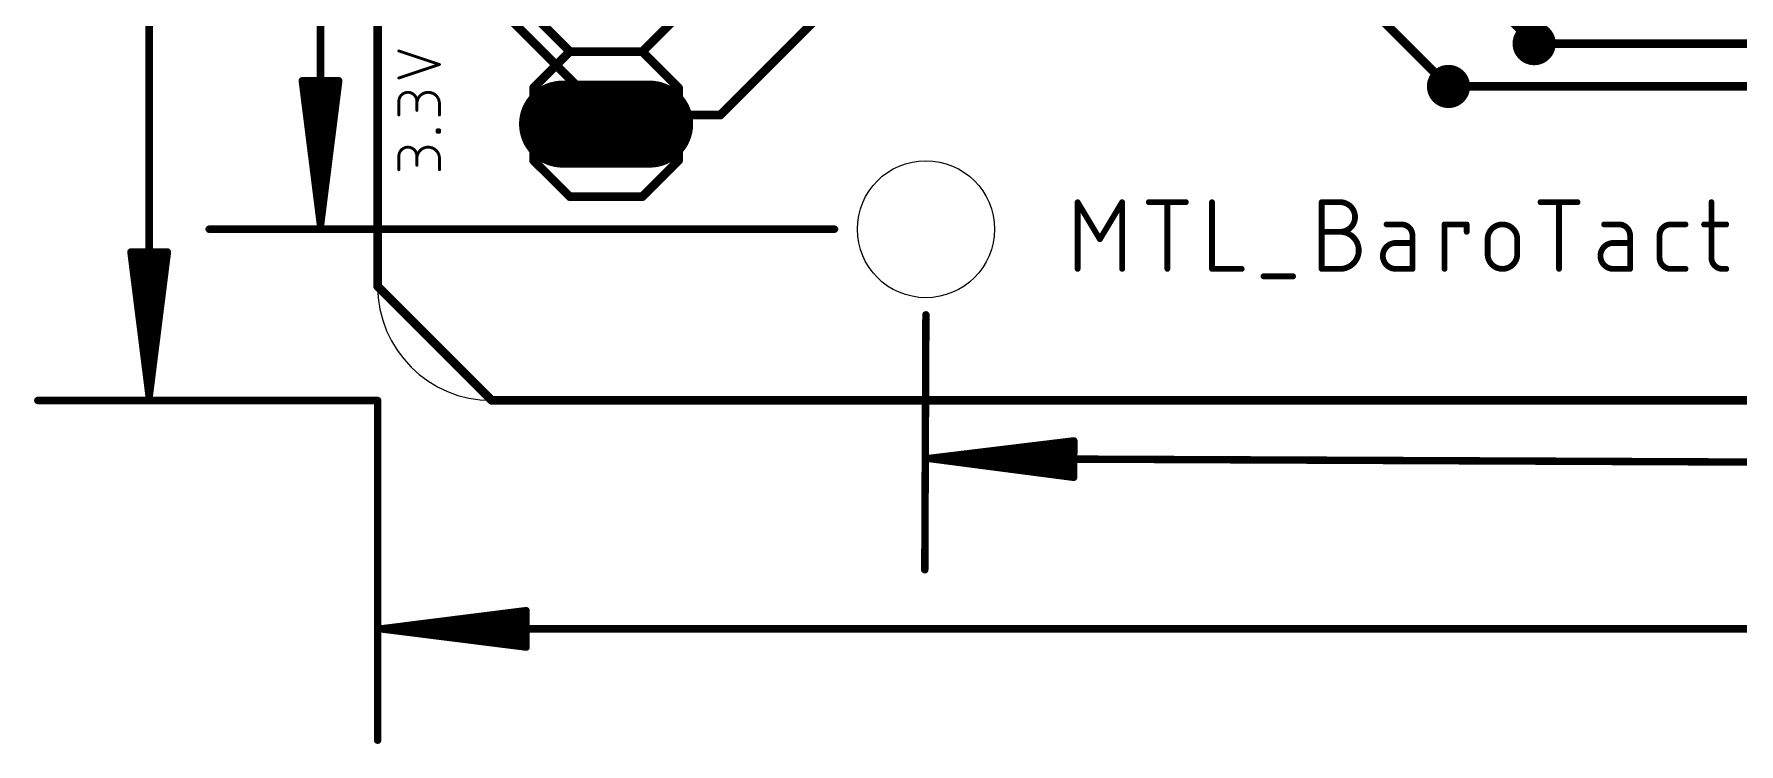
# Model space of a CAD drawing. Extents: x -6 to 135, y -6 to 36.
# Drawn here: x -6.02 to 23.84, y -6.02 to 6.42 of the extents above; entities that cross this region are included whole.
import ezdxf

# ---------------------------------------------------------------- set-up
doc = ezdxf.new("R2010")
doc.units = 0
for name, color, linetype in [('1', 12, 'CONTINUOUS'), ('16', 132, 'CONTINUOUS'), ('17', 110, 'CONTINUOUS'), ('18', 110, 'CONTINUOUS'), ('20', 31, 'CONTINUOUS'), ('21', 253, 'CONTINUOUS'), ('25', 253, 'CONTINUOUS'), ('47', 253, 'CONTINUOUS'), ('51', 253, 'CONTINUOUS')]:
    doc.layers.add(name, color=color, linetype=linetype)

# ---------------------------------------------------------------- blocks, each defined once
blk = doc.blocks.new('RECT')
blk.add_solid([(-0.5, -0.5), (0.5, -0.5), (-0.5, 0.5), (0.5, 0.5)])
blk = doc.blocks.new('LONGP100')
at = {"const_width": 1}
blk.add_lwpolyline([(-0.5, 0), (0.5, 0)], dxfattribs=at)
at = {"const_width": 0.5}
for points in [[(-0.5, 0.25, 1), (-0.5, -0.25)], [(0.5, -0.25, 1), (0.5, 0.25)]]:
    blk.add_lwpolyline(points, format="xyb", dxfattribs=at)
blk = doc.blocks.new('ROUNDV')
at = {"const_width": 0.5}
blk.add_lwpolyline([(0, -0.25, 1), (0, 0.25, 1), (0, -0.25)], format="xyb", dxfattribs=at)

msp = doc.modelspace()

# ---------------------------------------------------------------- linework, layer by layer
at = {"layer": '1', "const_width": 0.1524}
for points in [[(0, 28), (0, 2)], [(13.25, 13.25), (20.25, 6.25)], [(12.5, 11.75), (18.75, 5.5)], [(6, 5), (7.875, 6.875)], [(4, 5), (6, 5)], [(4, 5), (4, 4.84)], [(0, 2), (2, 0)], [(2, 0), (28, 0)]]:
    msp.add_lwpolyline(points, dxfattribs=at)
at = {"layer": '1', "const_width": 0.0762}
for points in [[(20.2231, 6.2231, 1), (20.2769, 6.2769)], [(18.7231, 5.4731, 1), (18.7769, 5.5269)], [(4, 5.0381, 1), (4, 4.9619)], [(4.0381, 5, 1), (3.9619, 5)], [(6, 4.9619, 1), (6, 5.0381)], [(3.9619, 4.84, 1), (4.0381, 4.84)], [(5.9731, 5.0269, 1), (6.0269, 4.9731)], [(-0.0381, 2, 1), (0.0381, 2)], [(0.0269, 2.0269, 1), (-0.0269, 1.9731)], [(2, 0.0381, 1), (2, -0.0381)], [(1.9731, -0.0269, 1), (2.0269, 0.0269)]]:
    msp.add_lwpolyline(points, format="xyb", dxfattribs=at)
at = {"layer": '16', "const_width": 0.1524}
for points in [[(0, 28), (0, 2)], [(2, 7), (4, 5)], [(20.25, 6.25), (98.4452, 6.25)], [(18.75, 5.5), (104, 5.5)], [(4, 5), (4, 4.84)], [(0, 2), (2, 0)], [(2, 0), (28, 0)]]:
    msp.add_lwpolyline(points, dxfattribs=at)
at = {"layer": '16', "const_width": 0.0762}
for points in [[(20.25, 6.2881, 1), (20.25, 6.2119)], [(18.75, 5.5381, 1), (18.75, 5.4619)], [(4.0381, 5, 1), (3.9619, 5)], [(3.9619, 4.84, 1), (4.0381, 4.84)], [(3.9731, 4.9731, 1), (4.0269, 5.0269)], [(-0.0381, 2, 1), (0.0381, 2)], [(0.0269, 2.0269, 1), (-0.0269, 1.9731)], [(2, 0.0381, 1), (2, -0.0381)], [(1.9731, -0.0269, 1), (2.0269, 0.0269)]]:
    msp.add_lwpolyline(points, format="xyb", dxfattribs=at)
at = {"layer": '20'}
for p, q in [((0, 28), (0, 2)), ((28, 0), (2, 0))]:
    msp.add_line(p, q, dxfattribs=at)
msp.add_circle((9.6, 3), 1.2, dxfattribs=at)
msp.add_arc((2, 2), 2, 180, 270, dxfattribs=at)
at = {"layer": '21', "const_width": 0.1524}
for points in [[(3.365, 6.11), (2.73, 6.745)], [(5.27, 6.745), (4.635, 6.11)], [(2.73, 5.475), (3.365, 6.11)], [(3.365, 6.11), (4.635, 6.11)], [(4.635, 6.11), (5.27, 5.475)], [(2.73, 4.205), (2.73, 5.475)], [(5.27, 5.475), (5.27, 4.205)], [(2.73, 4.205), (3.365, 3.57)], [(4.635, 3.57), (5.27, 4.205)], [(3.365, 3.57), (4.635, 3.57)]]:
    msp.add_lwpolyline(points, dxfattribs=at)
at = {"layer": '21', "const_width": 0.0762}
for points in [[(3.365, 6.1481, 1), (3.365, 6.0719)], [(3.3919, 6.0831, 1), (3.3381, 6.1369)], [(3.3381, 6.0831, 1), (3.3919, 6.1369)], [(4.6619, 6.1369, 1), (4.6081, 6.0831)], [(4.6081, 6.1369, 1), (4.6619, 6.0831)], [(4.635, 6.0719, 1), (4.635, 6.1481)], [(2.7681, 5.475, 1), (2.6919, 5.475)], [(2.7031, 5.5019, 1), (2.7569, 5.4481)], [(5.3081, 5.475, 1), (5.2319, 5.475)], [(5.2431, 5.4481, 1), (5.2969, 5.5019)], [(2.6919, 4.205, 1), (2.7681, 4.205)], [(2.7569, 4.2319, 1), (2.7031, 4.1781)], [(5.2319, 4.205, 1), (5.3081, 4.205)], [(5.2969, 4.1781, 1), (5.2431, 4.2319)], [(3.365, 3.6081, 1), (3.365, 3.5319)], [(3.3381, 3.5431, 1), (3.3919, 3.5969)], [(4.6081, 3.5969, 1), (4.6619, 3.5431)], [(4.635, 3.5319, 1), (4.635, 3.6081)]]:
    msp.add_lwpolyline(points, format="xyb", dxfattribs=at)
at = {"layer": '25'}
for points, const_width in [([(1.0826, 5.8849), (0.3714, 6.1219)], 0.0508), ([(0.3714, 5.6478), (1.0826, 5.8849)], 0.0508), ([(0.3714, 5.0015), (0.3714, 5.2386)], 0.0508), ([(0.6875, 5.2386), (0.6875, 5.0805)], 0.0508), ([(1.0826, 5.0015), (1.0826, 5.1991)], 0.0508), ([(1.0431, 4.6993), (1.0431, 4.7388)], 0.0508), ([(1.0431, 4.7388), (1.0826, 4.7388)], 0.0508), ([(1.0826, 4.6993), (1.0431, 4.6993)], 0.0508), ([(1.0826, 4.7388), (1.0826, 4.6993)], 0.0508), ([(0.3714, 4.0414), (0.3714, 4.2785)], 0.0508), ([(0.6875, 4.2785), (0.6875, 4.1204)], 0.0508), ([(1.0826, 4.0414), (1.0826, 4.239)], 0.0508), ([(12.2568, 2.3048), (12.2568, 3.4732)], 0.1016), ([(12.2568, 3.4732), (12.6463, 2.8241)], 0.1016), ([(12.6463, 2.8241), (13.0357, 3.4732)], 0.1016), ([(13.0357, 3.4732), (13.0357, 2.3048)], 0.1016), ([(13.5028, 3.4732), (14.1519, 3.4732)], 0.1016), ([(13.8274, 2.3048), (13.8274, 3.4732)], 0.1016), ([(14.61, 3.4732), (14.61, 2.3048)], 0.1016), ([(16.5296, 2.3048), (16.5296, 3.4732)], 0.1016), ([(16.5296, 3.4732), (16.8542, 3.4732)], 0.1016), ([(20.3608, 3.4732), (21.0099, 3.4732)], 0.1016), ([(20.6854, 2.3048), (20.6854, 3.4732)], 0.1016), ([(23.3544, 3.4732), (23.3544, 2.4995)], 0.1016), ([(16.5296, 2.9539), (16.8542, 2.9539)], 0.1016), ([(17.925, 3.0837), (17.6653, 3.0837)], 0.1016), ([(18.6798, 2.3048), (18.6798, 3.0837)], 0.1016), ([(18.6798, 3.0837), (19.0692, 3.0837)], 0.1016), ([(19.0692, 3.0837), (19.0692, 2.9539)], 0.1016), ([(21.735, 3.0837), (21.4753, 3.0837)], 0.1016), ([(22.6411, 3.0837), (22.9007, 3.0837)], 0.1016), ([(23.2246, 3.0837), (23.614, 3.0837)], 0.1016), ([(18.1197, 2.7592), (17.8276, 2.7592)], 0.1016), ([(18.1197, 2.3048), (18.1197, 2.889)], 0.1016), ([(19.4351, 2.5644), (19.4351, 2.8241)], 0.1016), ([(19.9544, 2.8241), (19.9544, 2.5644)], 0.1016), ([(21.9297, 2.7592), (21.6376, 2.7592)], 0.1016), ([(21.9297, 2.3048), (21.9297, 2.889)], 0.1016), ([(22.4463, 2.4995), (22.4463, 2.889)], 0.1016), ([(14.61, 2.3048), (15.1293, 2.3048)], 0.1016), ([(15.5108, 2.175), (16.0301, 2.175)], 0.1016), ([(16.8542, 2.3048), (16.5296, 2.3048)], 0.1016), ([(17.8276, 2.3048), (18.1197, 2.3048)], 0.1016), ([(21.6376, 2.3048), (21.9297, 2.3048)], 0.1016), ([(22.9007, 2.3048), (22.6411, 2.3048)], 0.1016), ([(23.5491, 2.3048), (23.614, 2.3048)], 0.1016)]:
    msp.add_lwpolyline(points, dxfattribs=dict(at, const_width=const_width))
for points, const_width in [([(0.3754, 6.134, 1), (0.3674, 6.1099)], 0.0254), ([(0.3674, 5.6598, 1), (0.3754, 5.6357)], 0.0254), ([(1.0866, 5.8728, 1), (1.0786, 5.8969)], 0.0254), ([(1.0786, 5.8728, 1), (1.0866, 5.8969)], 0.0254), ([(0.6875, 5.2386, 1), (0.3714, 5.2386)], 0.0508), ([(1.0826, 5.1991, 1), (0.6875, 5.1991)], 0.0508), ([(0.3841, 5.2386, 1), (0.3587, 5.2386)], 0.0254), ([(0.3587, 5.2386, 1), (0.3841, 5.2386)], 0.0254), ([(0.7002, 5.2386, 1), (0.6748, 5.2386)], 0.0254), ([(0.6748, 5.2386, 1), (0.7002, 5.2386)], 0.0254), ([(0.6748, 5.1991, 1), (0.7002, 5.1991)], 0.0254), ([(0.6748, 5.0805, 1), (0.7002, 5.0805)], 0.0254), ([(1.0953, 5.1991, 1), (1.0699, 5.1991)], 0.0254), ([(1.0699, 5.1991, 1), (1.0953, 5.1991)], 0.0254), ([(0.3587, 5.0015, 1), (0.3841, 5.0015)], 0.0254), ([(1.0699, 5.0015, 1), (1.0953, 5.0015)], 0.0254), ([(1.0558, 4.7388, 1), (1.0304, 4.7388)], 0.0254), ([(1.0431, 4.7515, 1), (1.0431, 4.7261)], 0.0254), ([(1.0431, 4.712, 1), (1.0431, 4.6866)], 0.0254), ([(1.0304, 4.6993, 1), (1.0558, 4.6993)], 0.0254), ([(1.0953, 4.7388, 1), (1.0699, 4.7388)], 0.0254), ([(1.0699, 4.6993, 1), (1.0953, 4.6993)], 0.0254), ([(1.0826, 4.7261, 1), (1.0826, 4.7515)], 0.0254), ([(1.0826, 4.6866, 1), (1.0826, 4.712)], 0.0254), ([(0.6875, 4.2785, 1), (0.3714, 4.2785)], 0.0508), ([(0.3841, 4.2785, 1), (0.3587, 4.2785)], 0.0254), ([(0.3587, 4.2785, 1), (0.3841, 4.2785)], 0.0254), ([(1.0826, 4.239, 1), (0.6875, 4.239)], 0.0508), ([(0.7002, 4.2785, 1), (0.6748, 4.2785)], 0.0254), ([(0.6748, 4.2785, 1), (0.7002, 4.2785)], 0.0254), ([(0.6748, 4.239, 1), (0.7002, 4.239)], 0.0254), ([(1.0953, 4.239, 1), (1.0699, 4.239)], 0.0254), ([(1.0699, 4.239, 1), (1.0953, 4.239)], 0.0254), ([(0.3587, 4.0414, 1), (0.3841, 4.0414)], 0.0254), ([(0.6748, 4.1204, 1), (0.7002, 4.1204)], 0.0254), ([(1.0699, 4.0414, 1), (1.0953, 4.0414)], 0.0254), ([(12.2822, 3.4732, 1), (12.2314, 3.4732)], 0.0508), ([(12.2786, 3.4863, 1), (12.235, 3.4601)], 0.0508), ([(13.0611, 3.4732, 1), (13.0103, 3.4732)], 0.0508), ([(13.0575, 3.4601, 1), (13.014, 3.4863)], 0.0508), ([(13.5028, 3.4986, 1), (13.5028, 3.4478)], 0.0508), ([(13.8528, 3.4732, 1), (13.802, 3.4732)], 0.0508), ([(14.1519, 3.4478, 1), (14.1519, 3.4986)], 0.0508), ([(14.6354, 3.4732, 1), (14.5846, 3.4732)], 0.0508), ([(16.555, 3.4732, 1), (16.5042, 3.4732)], 0.0508), ([(16.5296, 3.4986, 1), (16.5296, 3.4478)], 0.0508), ([(16.8542, 2.9539, 1), (16.8542, 3.4732)], 0.1016), ([(16.8542, 3.4986, 1), (16.8542, 3.4478)], 0.0508), ([(16.8542, 3.4478, 1), (16.8542, 3.4986)], 0.0508), ([(20.3608, 3.4986, 1), (20.3608, 3.4478)], 0.0508), ([(20.7108, 3.4732, 1), (20.66, 3.4732)], 0.0508), ([(21.0099, 3.4478, 1), (21.0099, 3.4986)], 0.0508), ([(23.3798, 3.4732, 1), (23.329, 3.4732)], 0.0508), ([(16.5296, 2.9793, 1), (16.5296, 2.9285)], 0.0508), ([(16.8542, 2.3048, 1), (16.8542, 2.9539)], 0.1016), ([(16.8542, 2.9793, 1), (16.8542, 2.9285)], 0.0508), ([(16.8542, 2.9793, 1), (16.8542, 2.9285)], 0.0508), ([(16.8542, 2.9285, 1), (16.8542, 2.9793)], 0.0508), ([(17.6653, 3.1091, 1), (17.6653, 3.0583)], 0.0508), ([(18.1197, 2.889, 0.4142), (17.925, 3.0837)], 0.1016), ([(17.925, 3.1091, 1), (17.925, 3.0583)], 0.0508), ([(17.925, 3.0583, 1), (17.925, 3.1091)], 0.0508), ([(18.7052, 3.0837, 1), (18.6544, 3.0837)], 0.0508), ([(18.6798, 3.1091, 1), (18.6798, 3.0583)], 0.0508), ([(19.0946, 3.0837, 1), (19.0438, 3.0837)], 0.0508), ([(19.0692, 3.0583, 1), (19.0692, 3.1091)], 0.0508), ([(19.9544, 2.8241, 1), (19.4351, 2.8241)], 0.1016), ([(21.4753, 3.1091, 1), (21.4753, 3.0583)], 0.0508), ([(21.9297, 2.889, 0.4142), (21.735, 3.0837)], 0.1016), ([(21.735, 3.1091, 1), (21.735, 3.0583)], 0.0508), ([(21.735, 3.0583, 1), (21.735, 3.1091)], 0.0508), ([(22.6411, 3.0837, 0.4142), (22.4463, 2.889)], 0.1016), ([(22.6411, 3.1091, 1), (22.6411, 3.0583)], 0.0508), ([(22.6411, 3.0583, 1), (22.6411, 3.1091)], 0.0508), ([(22.9007, 3.0583, 1), (22.9007, 3.1091)], 0.0508), ([(23.2246, 3.1091, 1), (23.2246, 3.0583)], 0.0508), ([(23.614, 3.0583, 1), (23.614, 3.1091)], 0.0508), ([(12.6245, 2.8372, 1), (12.668, 2.811)], 0.0508), ([(12.6245, 2.811, 1), (12.668, 2.8372)], 0.0508), ([(17.8276, 2.7592, 1), (17.8276, 2.3048)], 0.1016), ([(17.8276, 2.7846, 1), (17.8276, 2.7338)], 0.0508), ([(17.8276, 2.7338, 1), (17.8276, 2.7846)], 0.0508), ([(18.1451, 2.889, 1), (18.0943, 2.889)], 0.0508), ([(18.0943, 2.889, 1), (18.1451, 2.889)], 0.0508), ([(18.1197, 2.7338, 1), (18.1197, 2.7846)], 0.0508), ([(19.0438, 2.9539, 1), (19.0946, 2.9539)], 0.0508), ([(19.4605, 2.8241, 1), (19.4097, 2.8241)], 0.0508), ([(19.4097, 2.8241, 1), (19.4605, 2.8241)], 0.0508), ([(19.9798, 2.8241, 1), (19.929, 2.8241)], 0.0508), ([(19.929, 2.8241, 1), (19.9798, 2.8241)], 0.0508), ([(21.6376, 2.7592, 1), (21.6376, 2.3048)], 0.1016), ([(21.6376, 2.7846, 1), (21.6376, 2.7338)], 0.0508), ([(21.6376, 2.7338, 1), (21.6376, 2.7846)], 0.0508), ([(21.9551, 2.889, 1), (21.9043, 2.889)], 0.0508), ([(21.9043, 2.889, 1), (21.9551, 2.889)], 0.0508), ([(21.9297, 2.7338, 1), (21.9297, 2.7846)], 0.0508), ([(22.4717, 2.889, 1), (22.4209, 2.889)], 0.0508), ([(22.4209, 2.889, 1), (22.4717, 2.889)], 0.0508), ([(19.4351, 2.5644, 1), (19.9544, 2.5644)], 0.1016), ([(19.4605, 2.5644, 1), (19.4097, 2.5644)], 0.0508), ([(19.4097, 2.5644, 1), (19.4605, 2.5644)], 0.0508), ([(19.9798, 2.5644, 1), (19.929, 2.5644)], 0.0508), ([(19.929, 2.5644, 1), (19.9798, 2.5644)], 0.0508), ([(22.4463, 2.4995, 0.4142), (22.6411, 2.3048)], 0.1016), ([(22.4717, 2.4995, 1), (22.4209, 2.4995)], 0.0508), ([(22.4209, 2.4995, 1), (22.4717, 2.4995)], 0.0508), ([(23.3544, 2.4995, 0.4142), (23.5491, 2.3048)], 0.1016), ([(23.3798, 2.4995, 1), (23.329, 2.4995)], 0.0508), ([(23.329, 2.4995, 1), (23.3798, 2.4995)], 0.0508), ([(12.2314, 2.3048, 1), (12.2822, 2.3048)], 0.0508), ([(13.0103, 2.3048, 1), (13.0611, 2.3048)], 0.0508), ([(13.802, 2.3048, 1), (13.8528, 2.3048)], 0.0508), ([(14.61, 2.3302, 1), (14.61, 2.2794)], 0.0508), ([(14.5846, 2.3048, 1), (14.6354, 2.3048)], 0.0508), ([(15.1293, 2.2794, 1), (15.1293, 2.3302)], 0.0508), ([(15.5108, 2.2004, 1), (15.5108, 2.1496)], 0.0508), ([(16.0301, 2.1496, 1), (16.0301, 2.2004)], 0.0508), ([(16.5296, 2.3302, 1), (16.5296, 2.2794)], 0.0508), ([(16.5042, 2.3048, 1), (16.555, 2.3048)], 0.0508), ([(16.8542, 2.3302, 1), (16.8542, 2.2794)], 0.0508), ([(16.8542, 2.2794, 1), (16.8542, 2.3302)], 0.0508), ([(17.8276, 2.3302, 1), (17.8276, 2.2794)], 0.0508), ([(17.8276, 2.2794, 1), (17.8276, 2.3302)], 0.0508), ([(18.0943, 2.3048, 1), (18.1451, 2.3048)], 0.0508), ([(18.1197, 2.2794, 1), (18.1197, 2.3302)], 0.0508), ([(18.6544, 2.3048, 1), (18.7052, 2.3048)], 0.0508), ([(20.66, 2.3048, 1), (20.7108, 2.3048)], 0.0508), ([(21.6376, 2.3302, 1), (21.6376, 2.2794)], 0.0508), ([(21.6376, 2.2794, 1), (21.6376, 2.3302)], 0.0508), ([(21.9043, 2.3048, 1), (21.9551, 2.3048)], 0.0508), ([(21.9297, 2.2794, 1), (21.9297, 2.3302)], 0.0508), ([(22.6411, 2.3302, 1), (22.6411, 2.2794)], 0.0508), ([(22.6411, 2.2794, 1), (22.6411, 2.3302)], 0.0508), ([(22.9007, 2.2794, 1), (22.9007, 2.3302)], 0.0508), ([(23.5491, 2.3302, 1), (23.5491, 2.2794)], 0.0508), ([(23.5491, 2.2794, 1), (23.5491, 2.3302)], 0.0508), ([(23.614, 2.2794, 1), (23.614, 2.3302)], 0.0508)]:
    msp.add_lwpolyline(points, format="xyb", dxfattribs=dict(at, const_width=const_width))
at = {"layer": '47', "const_width": 0.13}
for points in [[(-4, 29.935), (-4, 0.065)], [(-1, 3.065), (-1, 26.935)], [(-1, 3.065), (-1.3192, 5.6)], [(-1.3192, 5.6), (-0.6808, 5.6)], [(-1, 3.065), (-1.26, 5.6)], [(-1, 3.065), (-1.13, 5.6)], [(-0.6808, 5.6), (-1, 3.065)], [(-0.87, 5.6), (-1, 3.065)], [(-0.74, 5.6), (-1, 3.065)], [(8, 3), (-2.95, 3)], [(-4, 0.065), (-4.3192, 2.6)], [(-4.3192, 2.6), (-3.6808, 2.6)], [(-4, 0.065), (-4.26, 2.6)], [(-4, 0.065), (-4.13, 2.6)], [(-3.6808, 2.6), (-4, 0.065)], [(-3.87, 2.6), (-4, 0.065)], [(-3.74, 2.6), (-4, 0.065)], [(9.6, 1.5), (9.5805, -2.9654)], [(0, 0), (-5.95, 0)], [(0, 0), (0, -5.95)], [(9.654, -1.0157), (12.1904, -0.7076)], [(9.654, -1.0157), (12.1901, -0.7668)], [(9.654, -1.0157), (12.1896, -0.8968)], [(12.1904, -0.7076), (12.1876, -1.3461)], [(9.654, -1.0157), (123.924, -1.5152)], [(12.1876, -1.3461), (9.654, -1.0157)], [(12.1884, -1.1568), (9.654, -1.0157)], [(12.1878, -1.2868), (9.654, -1.0157)], [(0.065, -4), (2.6, -3.6808)], [(0.065, -4), (2.6, -3.74)], [(0.065, -4), (2.6, -3.87)], [(2.6, -3.6808), (2.6, -4.3192)], [(0.065, -4), (126.935, -4)], [(2.6, -4.3192), (0.065, -4)], [(2.6, -4.13), (0.065, -4)], [(2.6, -4.26), (0.065, -4)]]:
    msp.add_lwpolyline(points, dxfattribs=at)
at = {"layer": '47', "const_width": 0.065}
for points in [[(-1.287, 5.6041, 1), (-1.3515, 5.5959)], [(-1.3192, 5.6325, 1), (-1.3192, 5.5675)], [(-1.2277, 5.6033, 1), (-1.2923, 5.5967)], [(-1.0975, 5.6017, 1), (-1.1625, 5.5983)], [(-0.8375, 5.5983, 1), (-0.9025, 5.6017)], [(-0.7077, 5.5967, 1), (-0.7723, 5.6033)], [(-0.6485, 5.5959, 1), (-0.713, 5.6041)], [(-0.6808, 5.5675, 1), (-0.6808, 5.6325)], [(-2.95, 3.0325, 1), (-2.95, 2.9675)], [(-1.0322, 3.0691, 1), (-0.9678, 3.0609)], [(-1.0323, 3.0683, 1), (-0.9677, 3.0617)], [(-1.0325, 3.0633, 1), (-0.9675, 3.0667)], [(-1.0325, 3.0667, 1), (-0.9675, 3.0633)], [(-1.0325, 3.065, 1), (-0.9675, 3.065)], [(-1.0323, 3.0617, 1), (-0.9677, 3.0683)], [(-1.0322, 3.0609, 1), (-0.9678, 3.0691)], [(8, 2.9675, 1), (8, 3.0325)], [(-4.287, 2.6041, 1), (-4.3515, 2.5959)], [(-4.3192, 2.6325, 1), (-4.3192, 2.5675)], [(-4.2277, 2.6033, 1), (-4.2923, 2.5967)], [(-4.0975, 2.6017, 1), (-4.1625, 2.5983)], [(-3.8375, 2.5983, 1), (-3.9025, 2.6017)], [(-3.7077, 2.5967, 1), (-3.7723, 2.6033)], [(-3.6485, 2.5959, 1), (-3.713, 2.6041)], [(-3.6808, 2.5675, 1), (-3.6808, 2.6325)], [(9.6325, 1.4999, 1), (9.5675, 1.5001)], [(-5.95, 0.0325, 1), (-5.95, -0.0325)], [(-4.0322, 0.0691, 1), (-3.9678, 0.0609)], [(-4.0323, 0.0683, 1), (-3.9677, 0.0617)], [(-4.0325, 0.0633, 1), (-3.9675, 0.0667)], [(-4.0325, 0.0667, 1), (-3.9675, 0.0633)], [(-4.0325, 0.065, 1), (-3.9675, 0.065)], [(-4.0323, 0.0617, 1), (-3.9677, 0.0683)], [(-4.0322, 0.0609, 1), (-3.9678, 0.0691)], [(0.0325, 0, 1), (-0.0325, 0)], [(0, -0.0325, 1), (0, 0.0325)], [(12.2229, -0.7077, 1), (12.1579, -0.7074)], [(12.1943, -0.7398, 1), (12.1865, -0.6753)], [(12.1933, -0.7992, 1), (12.1869, -0.7345)], [(12.1911, -0.9293, 1), (12.188, -0.8644)], [(9.6541, -0.9832, 1), (9.6539, -1.0482)], [(9.6582, -0.9835, 1), (9.6498, -1.048)], [(9.6575, -0.9834, 1), (9.6505, -1.0481)], [(9.6525, -0.9833, 1), (9.6555, -1.0482)], [(9.6558, -0.9833, 1), (9.6522, -1.0482)], [(9.6508, -0.9834, 1), (9.6572, -1.0481)], [(9.6501, -0.9835, 1), (9.6579, -1.048)], [(12.1866, -1.1893, 1), (12.1902, -1.1244)], [(12.1551, -1.3459, 1), (12.2201, -1.3462)], [(12.1834, -1.3783, 1), (12.1918, -1.3138)], [(12.1844, -1.3191, 1), (12.1913, -1.2545)], [(9.548, -2.9653, 1), (9.613, -2.9656)], [(2.6325, -3.6808, 1), (2.5675, -3.6808)], [(2.6041, -3.713, 1), (2.5959, -3.6485)], [(2.6033, -3.7723, 1), (2.5967, -3.7077)], [(2.6017, -3.9025, 1), (2.5983, -3.8375)], [(0.065, -3.9675, 1), (0.065, -4.0325)], [(0.0691, -3.9678, 1), (0.0609, -4.0322)], [(0.0633, -3.9675, 1), (0.0667, -4.0325)], [(0.0667, -3.9675, 1), (0.0633, -4.0325)], [(0.0683, -3.9677, 1), (0.0617, -4.0323)], [(0.0617, -3.9677, 1), (0.0683, -4.0323)], [(0.0609, -3.9678, 1), (0.0691, -4.0322)], [(2.5983, -4.1625, 1), (2.6017, -4.0975)], [(2.5675, -4.3192, 1), (2.6325, -4.3192)], [(2.5959, -4.3515, 1), (2.6041, -4.287)], [(2.5967, -4.2923, 1), (2.6033, -4.2277)], [(-0.0325, -5.95, 1), (0.0325, -5.95)]]:
    msp.add_lwpolyline(points, format="xyb", dxfattribs=at)

# ---------------------------------------------------------------- block references
at = {"layer": '17', "xscale": 1.524, "yscale": 1.524, "rotation": 180}
msp.add_blockref('LONGP100', (4, 4.84), dxfattribs=at)
msp.add_blockref('LONGP100', (4, 4.84), dxfattribs=at)
at = {"layer": '18', "xscale": 0.7564, "yscale": 0.7564}
for p in [(20.25, 6.25), (20.25, 6.25), (18.75, 5.5), (18.75, 5.5)]:
    msp.add_blockref('ROUNDV', p, dxfattribs=at)
at = {"layer": '51', "xscale": 0.508, "yscale": 0.508, "rotation": 90}
msp.add_blockref('RECT', (4, 4.84), dxfattribs=at)

doc.saveas('drawing.dxf')
